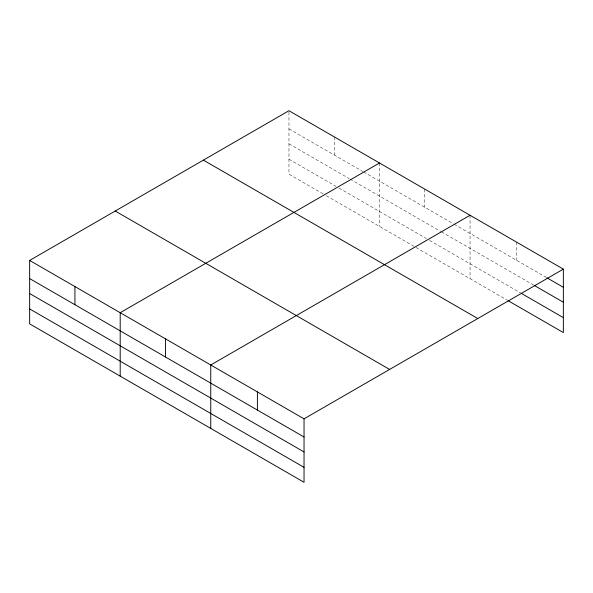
<?xml version="1.0" encoding="UTF-8"?>
<svg xmlns="http://www.w3.org/2000/svg" width="593" height="593" viewBox="0 0 593 593"><rect width="100%" height="100%" fill="white"/><g stroke="black" fill="none" stroke-linecap="round" stroke-linejoin="round"><path stroke-width="0.44" stroke-dasharray="2.96 2.22" d="M288.961 128.866L362.827 171.51M363.62 171.97L453.378 223.791M454.171 224.25L545.953 277.242M288.961 143.81L349.321 178.663M350.122 179.123L440.666 231.403M441.459 231.856L533.307 284.885M288.961 159.206L335.823 186.269M338.996 188.1L426.367 238.542M429.547 240.38L520.654 292.979M323.111 193.874L288.961 174.157L288.961 110.721M326.291 195.705L415.248 247.066M416.041 247.526L507.215 300.162M516.703 242.203L516.703 260.357M470.056 215.274L470.056 278.71M424.781 189.137L424.781 207.283M379.505 162.993L379.505 226.43M334.23 136.857L334.23 155.003"/><path stroke-width="0.89" d="M29.65 260.431L304.039 418.843L304.039 482.279L29.65 323.867L29.65 260.431L288.961 110.721L563.35 269.133L563.35 332.569L508.008 300.621M379.505 162.993L120.201 312.704L120.201 376.14M470.056 215.274L210.752 364.984L210.752 428.42M304.039 418.843L563.35 269.133M546.746 277.702L563.35 287.286M534.1 285.344L563.35 302.23M521.447 293.439L563.35 317.626M203.384 160.125L477.78 318.537M115.22 211.026L389.616 369.439M29.65 278.577L304.039 436.997M29.65 293.52L304.039 451.94M29.65 308.916L304.039 467.336M257.399 391.914L257.399 410.067M165.477 338.848L165.477 356.993M74.926 286.567L74.926 304.713"/></g></svg>
